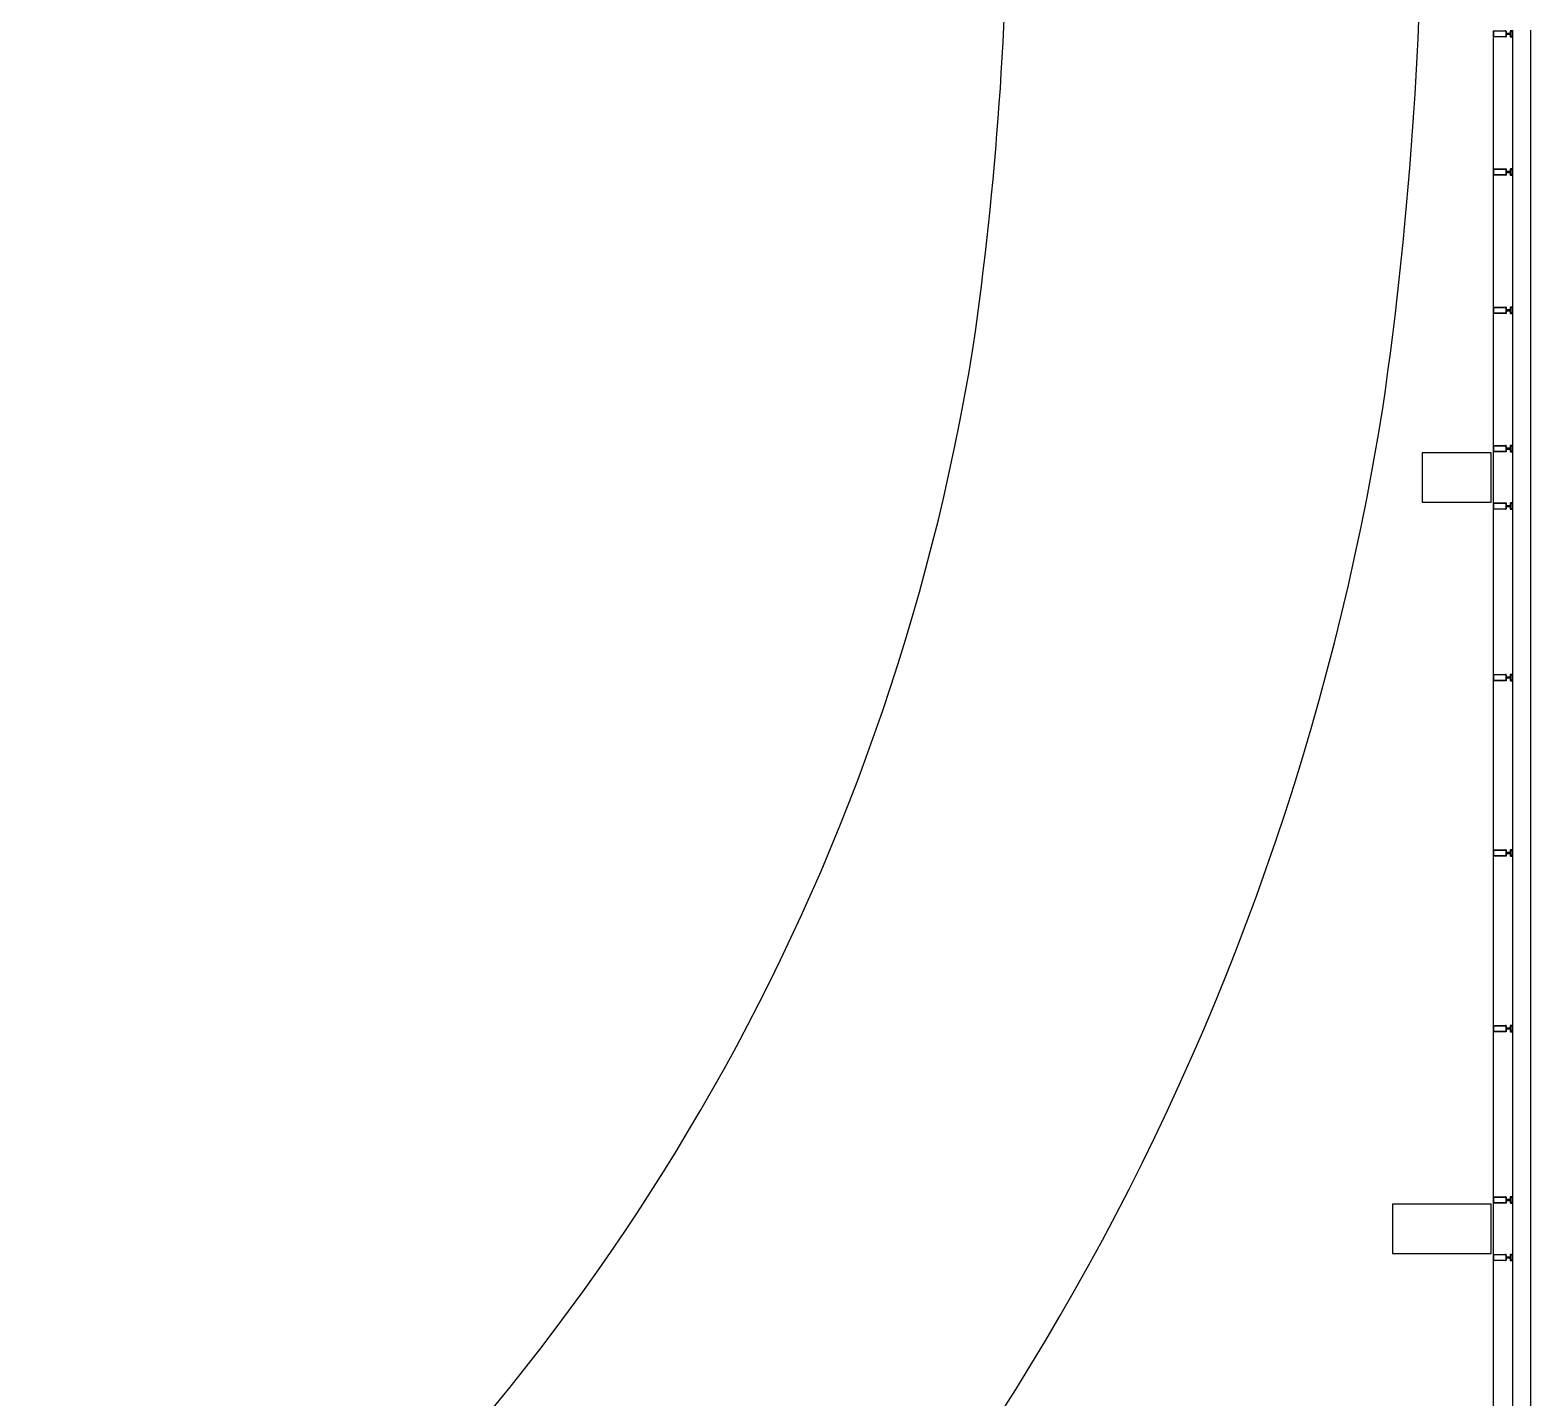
# Model space of a CAD drawing. Extents: x 11182 to 734459, y -1391328 to 152085.
# Drawn here: x 524027 to 539251, y -1353424 to -1339550 of the extents above; entities that cross this region are included whole.
import ezdxf

# ---------------------------------------------------------------- set-up
doc = ezdxf.new("R2010")
doc.units = 0
doc.header["$LTSCALE"] = 500
doc.header["$MEASUREMENT"] = 0
doc.layers.add('1_Wall_Exist', color=251, linetype='CONTINUOUS')

msp = doc.modelspace()

# ---------------------------------------------------------------- linework, layer by layer
at = {"layer": '1_Wall_Exist'}
for p, q in [((539036, -1339581), (539036, -1339597)), ((539251, -1367041), (539251, -1339553)), ((539036, -1340983), (539036, -1340999)), ((539036, -1342385), (539036, -1342401)), ((539036, -1343787), (539036, -1343803)), ((538848, -1343837), (538148, -1343837)), ((538148, -1343837), (538148, -1344337)), ((538848, -1344337), (538848, -1343837)), ((538148, -1344337), (538848, -1344337)), ((539036, -1344371), (539036, -1344387)), ((539036, -1346109), (539036, -1346125)), ((539036, -1347889), (539036, -1347905)), ((539036, -1349669), (539036, -1349685)), ((538848, -1351457), (537848, -1351457)), ((537848, -1351457), (537848, -1351957)), ((538848, -1351957), (538848, -1351457)), ((539036, -1351407), (539036, -1351423)), ((537848, -1351957), (538848, -1351957)), ((539036, -1351991), (539036, -1352007))]:
    msp.add_line(p, q, dxfattribs=at)
for points in [[(539042, -1339597), (539000, -1339597), (539000, -1339615, -0.414214), (538999, -1339616), (538998, -1339616), (538998, -1339615), (538995, -1339615, 0.414214), (538994, -1339617), (538994, -1339618, 0.414214), (538995, -1339619), (538998, -1339619), (538998, -1339619), (538999, -1339619, -0.414214), (539000, -1339619), (539000, -1339621), (538872, -1339621), (538872, -1339557), (539000, -1339557), (539000, -1339558), (538999, -1339559), (538998, -1339559), (538998, -1339558), (538995, -1339558, 0.414214), (538994, -1339560), (538994, -1339561, 0.414214), (538995, -1339562), (538998, -1339562), (538998, -1339562), (538999, -1339562, -0.414214), (539000, -1339563), (539000, -1339581), (539042, -1339581)], [(539042, -1366613), (539000, -1366613), (539000, -1366631, -0.414214), (538999, -1366632), (538998, -1366632), (538998, -1366631), (538995, -1366631, 0.414214), (538994, -1366633), (538994, -1366634, 0.414214), (538995, -1366635), (538998, -1366635), (538998, -1366634), (538999, -1366634, -0.414214), (539000, -1366635), (539000, -1366637), (538872, -1366637), (538872, -1339626)], [(539036, -1339585), (539035, -1339585), (539034, -1339586), (539034, -1339586), (539034, -1339585), (539033, -1339585), (539033, -1339586), (539033, -1339586), (539032, -1339585), (539032, -1339585), (539031, -1339586), (539031, -1339586), (539030, -1339585), (539030, -1339585), (539030, -1339586), (539029, -1339586), (539029, -1339585), (539029, -1339585), (539028, -1339586), (539028, -1339586), (539027, -1339585), (539027, -1339585), (539026, -1339586), (539026, -1339586), (539026, -1339585), (539025, -1339585), (539025, -1339586), (539025, -1339586), (539024, -1339585), (539024, -1339585), (539023, -1339586), (539023, -1339586), (539022, -1339585), (539022, -1339585), (539022, -1339586), (539021, -1339586), (539021, -1339585), (539021, -1339585), (539020, -1339586), (539020, -1339586), (539020, -1339586, 0.627131), (539020, -1339592), (539021, -1339592), (539021, -1339592), (539021, -1339593), (539022, -1339593), (539022, -1339592), (539022, -1339592), (539023, -1339593), (539023, -1339593), (539024, -1339592), (539024, -1339592), (539025, -1339593), (539025, -1339593), (539025, -1339592), (539026, -1339592), (539026, -1339593), (539026, -1339593), (539027, -1339592), (539027, -1339592), (539028, -1339593), (539028, -1339593), (539029, -1339592), (539029, -1339592), (539029, -1339593), (539030, -1339593), (539030, -1339592), (539030, -1339592), (539031, -1339593), (539031, -1339593), (539032, -1339592), (539032, -1339592), (539033, -1339593), (539033, -1339593), (539033, -1339592), (539034, -1339592), (539034, -1339593), (539034, -1339593), (539035, -1339592), (539035, -1339592), (539036, -1339593)], [(539042, -1339593), (539038, -1339593, -0.414214), (539037, -1339592), (539037, -1339586, -0.414214), (539038, -1339585), (539042, -1339585)], [(539066, -1366573), (539042, -1366573), (539042, -1366573, 0.36397), (539042, -1366574), (539045, -1366574), (539048, -1366575), (539064, -1366575), (539064, -1366635), (539048, -1366635, 1.25595), (539045, -1366635), (539042, -1366636, 0.36397), (539042, -1366636), (539042, -1366637), (539066, -1366637), (539066, -1339553)], [(539066, -1339557), (539042, -1339557), (539042, -1339557, 0.36397), (539042, -1339558), (539045, -1339558), (539048, -1339559), (539064, -1339559), (539064, -1339619), (539048, -1339619, 1.25595), (539045, -1339619), (539042, -1339620, 0.36397), (539042, -1339620), (539042, -1339621), (539066, -1339621)], [(538872, -1340959), (539000, -1340959), (539000, -1340960), (538999, -1340961), (538998, -1340961), (538998, -1340960), (538995, -1340960, 0.414214), (538994, -1340962), (538994, -1340963, 0.414214), (538995, -1340964), (538998, -1340964), (538998, -1340964), (538999, -1340964, -0.414214), (539000, -1340964), (539000, -1340983), (539042, -1340983)], [(539042, -1340999), (539000, -1340999), (539000, -1341017, -0.414214), (538999, -1341018), (538998, -1341018), (538998, -1341017), (538995, -1341017, 0.414214), (538994, -1341019), (538994, -1341020, 0.414214), (538995, -1341021), (538998, -1341021), (538998, -1341020), (538999, -1341020, -0.414214), (539000, -1341021), (539000, -1341023), (538872, -1341023)], [(539036, -1340987), (539035, -1340987), (539034, -1340988), (539034, -1340988), (539034, -1340987), (539033, -1340987), (539033, -1340988), (539033, -1340988), (539032, -1340987), (539032, -1340987), (539031, -1340988), (539031, -1340988), (539030, -1340987), (539030, -1340987), (539030, -1340988), (539029, -1340988), (539029, -1340987), (539029, -1340987), (539028, -1340988), (539028, -1340988), (539027, -1340987), (539027, -1340987), (539026, -1340988), (539026, -1340988), (539026, -1340987), (539025, -1340987), (539025, -1340988), (539025, -1340988), (539024, -1340987), (539024, -1340987), (539023, -1340988), (539023, -1340988), (539022, -1340987), (539022, -1340987), (539022, -1340988), (539021, -1340988), (539021, -1340987), (539021, -1340987), (539020, -1340988), (539020, -1340988), (539020, -1340988, 0.627131), (539020, -1340994), (539021, -1340994), (539021, -1340994), (539021, -1340995), (539022, -1340995), (539022, -1340994), (539022, -1340994), (539023, -1340995), (539023, -1340995), (539024, -1340994), (539024, -1340994), (539025, -1340995), (539025, -1340995), (539025, -1340994), (539026, -1340994), (539026, -1340995), (539026, -1340995), (539027, -1340994), (539027, -1340994), (539028, -1340995), (539028, -1340995), (539029, -1340994), (539029, -1340994), (539029, -1340995), (539030, -1340995), (539030, -1340994), (539030, -1340994), (539031, -1340995), (539031, -1340995), (539032, -1340994), (539032, -1340994), (539033, -1340995), (539033, -1340995), (539033, -1340994), (539034, -1340994), (539034, -1340995), (539034, -1340995), (539035, -1340994), (539035, -1340994), (539036, -1340995)], [(539042, -1340995), (539038, -1340995, -0.414214), (539037, -1340994), (539037, -1340988, -0.414214), (539038, -1340987), (539042, -1340987)], [(539045, -1341021), (539042, -1341022), (539040, -1341021), (539040, -1341020), (539042, -1341020), (539042, -1340961), (539040, -1340961), (539040, -1340961), (539042, -1340960), (539045, -1340960, 1), (539048, -1340961), (539055, -1340964, -0.297334), (539056, -1340965), (539056, -1340966, -0.541623), (539054, -1340967), (539050, -1340966, 0.104064), (539050, -1340965), (539046, -1340965, 0.414214), (539045, -1340966), (539045, -1340990), (539045, -1340991), (539045, -1340991), (539045, -1341015, 0.414214), (539046, -1341016), (539050, -1341016), (539050, -1341016), (539054, -1341014, -0.541623), (539056, -1341015), (539056, -1341016, -0.297334), (539055, -1341017), (539048, -1341021, 1), (539045, -1341021)], [(539066, -1340959), (539042, -1340959), (539042, -1340959, 0.36397), (539042, -1340960), (539045, -1340960), (539048, -1340961), (539064, -1340961), (539064, -1341021), (539048, -1341021, 1.25595), (539045, -1341021)], [(539042, -1341022, 0.36397), (539042, -1341022), (539042, -1341023), (539066, -1341023)], [(538872, -1342361), (539000, -1342361), (539000, -1342362), (538999, -1342363), (538998, -1342363), (538998, -1342362), (538995, -1342362, 0.414214), (538994, -1342364), (538994, -1342365, 0.414214), (538995, -1342366), (538998, -1342366), (538998, -1342366), (538999, -1342366, -0.414214), (539000, -1342366), (539000, -1342385), (539042, -1342385)], [(539042, -1342401), (539000, -1342401), (539000, -1342419, -0.414214), (538999, -1342420), (538998, -1342420), (538998, -1342419), (538995, -1342419, 0.414214), (538994, -1342421), (538994, -1342422, 0.414214), (538995, -1342423), (538998, -1342423), (538998, -1342422), (538999, -1342422, -0.414214), (539000, -1342423), (539000, -1342425), (538872, -1342425)], [(539036, -1342389), (539035, -1342389), (539034, -1342390), (539034, -1342390), (539034, -1342389), (539033, -1342389), (539033, -1342390), (539033, -1342390), (539032, -1342389), (539032, -1342389), (539031, -1342390), (539031, -1342390), (539030, -1342389), (539030, -1342389), (539030, -1342390), (539029, -1342390), (539029, -1342389), (539029, -1342389), (539028, -1342390), (539028, -1342390), (539027, -1342389), (539027, -1342389), (539026, -1342390), (539026, -1342390), (539026, -1342389), (539025, -1342389), (539025, -1342390), (539025, -1342390), (539024, -1342389), (539024, -1342389), (539023, -1342390), (539023, -1342390), (539022, -1342389), (539022, -1342389), (539022, -1342390), (539021, -1342390), (539021, -1342389), (539021, -1342389), (539020, -1342390), (539020, -1342390), (539020, -1342390, 0.627131), (539020, -1342396), (539021, -1342396), (539021, -1342396), (539021, -1342397), (539022, -1342397), (539022, -1342396), (539022, -1342396), (539023, -1342397), (539023, -1342397), (539024, -1342396), (539024, -1342396), (539025, -1342397), (539025, -1342397), (539025, -1342396), (539026, -1342396), (539026, -1342397), (539026, -1342397), (539027, -1342396), (539027, -1342396), (539028, -1342397), (539028, -1342397), (539029, -1342396), (539029, -1342396), (539029, -1342397), (539030, -1342397), (539030, -1342396), (539030, -1342396), (539031, -1342397), (539031, -1342397), (539032, -1342396), (539032, -1342396), (539033, -1342397), (539033, -1342397), (539033, -1342396), (539034, -1342396), (539034, -1342397), (539034, -1342397), (539035, -1342396), (539035, -1342396), (539036, -1342397)], [(539042, -1342397), (539038, -1342397, -0.414214), (539037, -1342396), (539037, -1342390, -0.414214), (539038, -1342389), (539042, -1342389)], [(539045, -1342423), (539042, -1342424), (539040, -1342423), (539040, -1342422), (539042, -1342422), (539042, -1342363), (539040, -1342363), (539040, -1342363), (539042, -1342362), (539045, -1342362, 1), (539048, -1342363), (539055, -1342366, -0.297334), (539056, -1342367), (539056, -1342368, -0.541623), (539054, -1342369), (539050, -1342368, 0.104064), (539050, -1342367), (539046, -1342367, 0.414214), (539045, -1342368), (539045, -1342392), (539045, -1342393), (539045, -1342393), (539045, -1342417, 0.414214), (539046, -1342418), (539050, -1342418), (539050, -1342418), (539054, -1342416, -0.541623), (539056, -1342417), (539056, -1342418, -0.297334), (539055, -1342419), (539048, -1342423, 1), (539045, -1342423)], [(539066, -1342361), (539042, -1342361), (539042, -1342361, 0.36397), (539042, -1342362), (539045, -1342362), (539048, -1342363), (539064, -1342363), (539064, -1342423), (539048, -1342423, 1.25595), (539045, -1342423)], [(539042, -1342424, 0.36397), (539042, -1342424), (539042, -1342425), (539066, -1342425)], [(538872, -1343763), (539000, -1343763), (539000, -1343764), (538999, -1343765), (538998, -1343765), (538998, -1343764), (538995, -1343764, 0.414214), (538994, -1343766), (538994, -1343767, 0.414214), (538995, -1343768), (538998, -1343768), (538998, -1343768), (538999, -1343768, -0.414214), (539000, -1343768), (539000, -1343787), (539042, -1343787)], [(539036, -1343791), (539035, -1343791), (539034, -1343792), (539034, -1343792), (539034, -1343791), (539033, -1343791), (539033, -1343792), (539033, -1343792), (539032, -1343791), (539032, -1343791), (539031, -1343792), (539031, -1343792), (539030, -1343791), (539030, -1343791), (539030, -1343792), (539029, -1343792), (539029, -1343791), (539029, -1343791), (539028, -1343792), (539028, -1343792), (539027, -1343791), (539027, -1343791), (539026, -1343792), (539026, -1343792), (539026, -1343791), (539025, -1343791), (539025, -1343792), (539025, -1343792), (539024, -1343791), (539024, -1343791), (539023, -1343792), (539023, -1343792), (539022, -1343791), (539022, -1343791), (539022, -1343792), (539021, -1343792), (539021, -1343791), (539021, -1343791), (539020, -1343792), (539020, -1343792), (539020, -1343792, 0.627131), (539020, -1343798), (539021, -1343798), (539021, -1343798), (539021, -1343799), (539022, -1343799), (539022, -1343798), (539022, -1343798), (539023, -1343799), (539023, -1343799), (539024, -1343798), (539024, -1343798), (539025, -1343799), (539025, -1343799), (539025, -1343798), (539026, -1343798), (539026, -1343799), (539026, -1343799), (539027, -1343798), (539027, -1343798), (539028, -1343799), (539028, -1343799), (539029, -1343798), (539029, -1343798), (539029, -1343799), (539030, -1343799), (539030, -1343798), (539030, -1343798), (539031, -1343799), (539031, -1343799), (539032, -1343798), (539032, -1343798), (539033, -1343799), (539033, -1343799), (539033, -1343798), (539034, -1343798), (539034, -1343799), (539034, -1343799), (539035, -1343798), (539035, -1343798), (539036, -1343799)], [(539042, -1343799), (539038, -1343799, -0.414214), (539037, -1343798), (539037, -1343792, -0.414214), (539038, -1343791), (539042, -1343791)], [(539045, -1343825), (539042, -1343826), (539040, -1343825), (539040, -1343824), (539042, -1343824), (539042, -1343765), (539040, -1343765), (539040, -1343765), (539042, -1343764), (539045, -1343764, 1), (539048, -1343765), (539055, -1343768, -0.297334), (539056, -1343769), (539056, -1343770, -0.541623), (539054, -1343771), (539050, -1343770, 0.104064), (539050, -1343769), (539046, -1343769, 0.414214), (539045, -1343770), (539045, -1343794), (539045, -1343795), (539045, -1343795), (539045, -1343819, 0.414214), (539046, -1343820), (539050, -1343820), (539050, -1343820), (539054, -1343818, -0.541623), (539056, -1343819), (539056, -1343820, -0.297334), (539055, -1343821), (539048, -1343825, 1), (539045, -1343825)], [(539066, -1343763), (539042, -1343763), (539042, -1343763, 0.36397), (539042, -1343764), (539045, -1343764), (539048, -1343765), (539064, -1343765), (539064, -1343825), (539048, -1343825, 1.25595), (539045, -1343825)], [(539042, -1343803), (539000, -1343803), (539000, -1343821, -0.414214), (538999, -1343822), (538998, -1343822), (538998, -1343821), (538995, -1343821, 0.414214), (538994, -1343823), (538994, -1343824, 0.414214), (538995, -1343825), (538998, -1343825), (538998, -1343824), (538999, -1343824, -0.414214), (539000, -1343825), (539000, -1343827), (538872, -1343827)], [(539042, -1343826, 0.36397), (539042, -1343826), (539042, -1343827), (539066, -1343827)], [(538872, -1344347), (539000, -1344347), (539000, -1344348), (538999, -1344349), (538998, -1344349), (538998, -1344348), (538995, -1344348, 0.414214), (538994, -1344350), (538994, -1344351, 0.414214), (538995, -1344352), (538998, -1344352), (538998, -1344352), (538999, -1344352, -0.414214), (539000, -1344352), (539000, -1344371), (539042, -1344371)], [(539042, -1344387), (539000, -1344387), (539000, -1344405, -0.414214), (538999, -1344406), (538998, -1344406), (538998, -1344405), (538995, -1344405, 0.414214), (538994, -1344407), (538994, -1344408, 0.414214), (538995, -1344409), (538998, -1344409), (538998, -1344408), (538999, -1344408, -0.414214), (539000, -1344409), (539000, -1344411), (538872, -1344411)], [(539036, -1344375), (539035, -1344375), (539034, -1344376), (539034, -1344376), (539034, -1344375), (539033, -1344375), (539033, -1344376), (539033, -1344376), (539032, -1344375), (539032, -1344375), (539031, -1344376), (539031, -1344376), (539030, -1344375), (539030, -1344375), (539030, -1344376), (539029, -1344376), (539029, -1344375), (539029, -1344375), (539028, -1344376), (539028, -1344376), (539027, -1344375), (539027, -1344375), (539026, -1344376), (539026, -1344376), (539026, -1344375), (539025, -1344375), (539025, -1344376), (539025, -1344376), (539024, -1344375), (539024, -1344375), (539023, -1344376), (539023, -1344376), (539022, -1344375), (539022, -1344375), (539022, -1344376), (539021, -1344376), (539021, -1344375), (539021, -1344375), (539020, -1344376), (539020, -1344376), (539020, -1344376, 0.627131), (539020, -1344382), (539021, -1344382), (539021, -1344382), (539021, -1344383), (539022, -1344383), (539022, -1344382), (539022, -1344382), (539023, -1344383), (539023, -1344383), (539024, -1344382), (539024, -1344382), (539025, -1344383), (539025, -1344383), (539025, -1344382), (539026, -1344382), (539026, -1344383), (539026, -1344383), (539027, -1344382), (539027, -1344382), (539028, -1344383), (539028, -1344383), (539029, -1344382), (539029, -1344382), (539029, -1344383), (539030, -1344383), (539030, -1344382), (539030, -1344382), (539031, -1344383), (539031, -1344383), (539032, -1344382), (539032, -1344382), (539033, -1344383), (539033, -1344383), (539033, -1344382), (539034, -1344382), (539034, -1344383), (539034, -1344383), (539035, -1344382), (539035, -1344382), (539036, -1344383)], [(539042, -1344383), (539038, -1344383, -0.414214), (539037, -1344382), (539037, -1344376, -0.414214), (539038, -1344375), (539042, -1344375)], [(539045, -1344409), (539042, -1344410), (539040, -1344409), (539040, -1344408), (539042, -1344408), (539042, -1344349), (539040, -1344349), (539040, -1344349), (539042, -1344348), (539045, -1344348, 1), (539048, -1344349), (539055, -1344352, -0.297334), (539056, -1344353), (539056, -1344354, -0.541623), (539054, -1344355), (539050, -1344354, 0.104064), (539050, -1344353), (539046, -1344353, 0.414214), (539045, -1344354), (539045, -1344378), (539045, -1344379), (539045, -1344379), (539045, -1344403, 0.414214), (539046, -1344404), (539050, -1344404), (539050, -1344404), (539054, -1344402, -0.541623), (539056, -1344403), (539056, -1344404, -0.297334), (539055, -1344405), (539048, -1344409, 1), (539045, -1344409)], [(539066, -1344347), (539042, -1344347), (539042, -1344347, 0.36397), (539042, -1344348), (539045, -1344348), (539048, -1344349), (539064, -1344349), (539064, -1344409), (539048, -1344409, 1.25595), (539045, -1344409)], [(539042, -1344410, 0.36397), (539042, -1344410), (539042, -1344411), (539066, -1344411)], [(538872, -1346085), (539000, -1346085), (539000, -1346086), (538999, -1346087), (538998, -1346087), (538998, -1346086), (538995, -1346086, 0.414214), (538994, -1346088), (538994, -1346089, 0.414214), (538995, -1346090), (538998, -1346090), (538998, -1346090), (538999, -1346090, -0.414214), (539000, -1346090), (539000, -1346109), (539042, -1346109)], [(539042, -1346125), (539000, -1346125), (539000, -1346143, -0.414214), (538999, -1346144), (538998, -1346144), (538998, -1346143), (538995, -1346143, 0.414214), (538994, -1346145), (538994, -1346146, 0.414214), (538995, -1346147), (538998, -1346147), (538998, -1346146), (538999, -1346146, -0.414214), (539000, -1346147), (539000, -1346149), (538872, -1346149)], [(539036, -1346113), (539035, -1346113), (539034, -1346114), (539034, -1346114), (539034, -1346113), (539033, -1346113), (539033, -1346114), (539033, -1346114), (539032, -1346113), (539032, -1346113), (539031, -1346114), (539031, -1346114), (539030, -1346113), (539030, -1346113), (539030, -1346114), (539029, -1346114), (539029, -1346113), (539029, -1346113), (539028, -1346114), (539028, -1346114), (539027, -1346113), (539027, -1346113), (539026, -1346114), (539026, -1346114), (539026, -1346113), (539025, -1346113), (539025, -1346114), (539025, -1346114), (539024, -1346113), (539024, -1346113), (539023, -1346114), (539023, -1346114), (539022, -1346113), (539022, -1346113), (539022, -1346114), (539021, -1346114), (539021, -1346113), (539021, -1346113), (539020, -1346114), (539020, -1346114), (539020, -1346114, 0.627131), (539020, -1346120), (539021, -1346120), (539021, -1346120), (539021, -1346121), (539022, -1346121), (539022, -1346120), (539022, -1346120), (539023, -1346121), (539023, -1346121), (539024, -1346120), (539024, -1346120), (539025, -1346121), (539025, -1346121), (539025, -1346120), (539026, -1346120), (539026, -1346121), (539026, -1346121), (539027, -1346120), (539027, -1346120), (539028, -1346121), (539028, -1346121), (539029, -1346120), (539029, -1346120), (539029, -1346121), (539030, -1346121), (539030, -1346120), (539030, -1346120), (539031, -1346121), (539031, -1346121), (539032, -1346120), (539032, -1346120), (539033, -1346121), (539033, -1346121), (539033, -1346120), (539034, -1346120), (539034, -1346121), (539034, -1346121), (539035, -1346120), (539035, -1346120), (539036, -1346121)], [(539042, -1346121), (539038, -1346121, -0.414214), (539037, -1346120), (539037, -1346114, -0.414214), (539038, -1346113), (539042, -1346113)], [(539045, -1346147), (539042, -1346148), (539040, -1346147), (539040, -1346146), (539042, -1346146), (539042, -1346087), (539040, -1346087), (539040, -1346087), (539042, -1346086), (539045, -1346086, 1), (539048, -1346087), (539055, -1346090, -0.297334), (539056, -1346091), (539056, -1346092, -0.541623), (539054, -1346093), (539050, -1346092, 0.104064), (539050, -1346091), (539046, -1346091, 0.414214), (539045, -1346092), (539045, -1346116), (539045, -1346117), (539045, -1346117), (539045, -1346141, 0.414214), (539046, -1346142), (539050, -1346142), (539050, -1346142), (539054, -1346140, -0.541623), (539056, -1346141), (539056, -1346142, -0.297334), (539055, -1346143), (539048, -1346147, 1), (539045, -1346147)], [(539066, -1346085), (539042, -1346085), (539042, -1346085, 0.36397), (539042, -1346086), (539045, -1346086), (539048, -1346087), (539064, -1346087), (539064, -1346147), (539048, -1346147, 1.25595), (539045, -1346147)], [(539042, -1346148, 0.36397), (539042, -1346148), (539042, -1346149), (539066, -1346149)], [(538872, -1347865), (539000, -1347865), (539000, -1347866), (538999, -1347867), (538998, -1347867), (538998, -1347866), (538995, -1347866, 0.414214), (538994, -1347868), (538994, -1347869, 0.414214), (538995, -1347870), (538998, -1347870), (538998, -1347870), (538999, -1347870, -0.414214), (539000, -1347870), (539000, -1347889), (539042, -1347889)], [(539036, -1347893), (539035, -1347893), (539034, -1347894), (539034, -1347894), (539034, -1347893), (539033, -1347893), (539033, -1347894), (539033, -1347894), (539032, -1347893), (539032, -1347893), (539031, -1347894), (539031, -1347894), (539030, -1347893), (539030, -1347893), (539030, -1347894), (539029, -1347894), (539029, -1347893), (539029, -1347893), (539028, -1347894), (539028, -1347894), (539027, -1347893), (539027, -1347893), (539026, -1347894), (539026, -1347894), (539026, -1347893), (539025, -1347893), (539025, -1347894), (539025, -1347894), (539024, -1347893), (539024, -1347893), (539023, -1347894), (539023, -1347894), (539022, -1347893), (539022, -1347893), (539022, -1347894), (539021, -1347894), (539021, -1347893), (539021, -1347893), (539020, -1347894), (539020, -1347894), (539020, -1347894, 0.627131), (539020, -1347900), (539021, -1347900), (539021, -1347900), (539021, -1347901), (539022, -1347901), (539022, -1347900), (539022, -1347900), (539023, -1347901), (539023, -1347901), (539024, -1347900), (539024, -1347900), (539025, -1347901), (539025, -1347901), (539025, -1347900), (539026, -1347900), (539026, -1347901), (539026, -1347901), (539027, -1347900), (539027, -1347900), (539028, -1347901), (539028, -1347901), (539029, -1347900), (539029, -1347900), (539029, -1347901), (539030, -1347901), (539030, -1347900), (539030, -1347900), (539031, -1347901), (539031, -1347901), (539032, -1347900), (539032, -1347900), (539033, -1347901), (539033, -1347901), (539033, -1347900), (539034, -1347900), (539034, -1347901), (539034, -1347901), (539035, -1347900), (539035, -1347900), (539036, -1347901)], [(539042, -1347901), (539038, -1347901, -0.414214), (539037, -1347900), (539037, -1347894, -0.414214), (539038, -1347893), (539042, -1347893)], [(539045, -1347927), (539042, -1347928), (539040, -1347927), (539040, -1347926), (539042, -1347926), (539042, -1347867), (539040, -1347867), (539040, -1347867), (539042, -1347866), (539045, -1347866, 1), (539048, -1347867), (539055, -1347870, -0.297334), (539056, -1347871), (539056, -1347872, -0.541623), (539054, -1347873), (539050, -1347872, 0.104064), (539050, -1347871), (539046, -1347871, 0.414214), (539045, -1347872), (539045, -1347896), (539045, -1347897), (539045, -1347897), (539045, -1347921, 0.414214), (539046, -1347922), (539050, -1347922), (539050, -1347922), (539054, -1347920, -0.541623), (539056, -1347921), (539056, -1347922, -0.297334), (539055, -1347923), (539048, -1347927, 1), (539045, -1347927)], [(539066, -1347865), (539042, -1347865), (539042, -1347865, 0.36397), (539042, -1347866), (539045, -1347866), (539048, -1347867), (539064, -1347867), (539064, -1347927), (539048, -1347927, 1.25595), (539045, -1347927)], [(539042, -1347905), (539000, -1347905), (539000, -1347923, -0.414214), (538999, -1347924), (538998, -1347924), (538998, -1347923), (538995, -1347923, 0.414214), (538994, -1347925), (538994, -1347926, 0.414214), (538995, -1347927), (538998, -1347927), (538998, -1347926), (538999, -1347926, -0.414214), (539000, -1347927), (539000, -1347929), (538872, -1347929)], [(539042, -1347928, 0.36397), (539042, -1347928), (539042, -1347929), (539066, -1347929)], [(538872, -1349645), (539000, -1349645), (539000, -1349646), (538999, -1349647), (538998, -1349647), (538998, -1349646), (538995, -1349646, 0.414214), (538994, -1349648), (538994, -1349649, 0.414214), (538995, -1349650), (538998, -1349650), (538998, -1349650), (538999, -1349650, -0.414214), (539000, -1349650), (539000, -1349669), (539042, -1349669)], [(539042, -1349685), (539000, -1349685), (539000, -1349703, -0.414214), (538999, -1349704), (538998, -1349704), (538998, -1349703), (538995, -1349703, 0.414214), (538994, -1349705), (538994, -1349706, 0.414214), (538995, -1349707), (538998, -1349707), (538998, -1349706), (538999, -1349706, -0.414214), (539000, -1349707), (539000, -1349709), (538872, -1349709)], [(539036, -1349673), (539035, -1349673), (539034, -1349674), (539034, -1349674), (539034, -1349673), (539033, -1349673), (539033, -1349674), (539033, -1349674), (539032, -1349673), (539032, -1349673), (539031, -1349674), (539031, -1349674), (539030, -1349673), (539030, -1349673), (539030, -1349674), (539029, -1349674), (539029, -1349673), (539029, -1349673), (539028, -1349674), (539028, -1349674), (539027, -1349673), (539027, -1349673), (539026, -1349674), (539026, -1349674), (539026, -1349673), (539025, -1349673), (539025, -1349674), (539025, -1349674), (539024, -1349673), (539024, -1349673), (539023, -1349674), (539023, -1349674), (539022, -1349673), (539022, -1349673), (539022, -1349674), (539021, -1349674), (539021, -1349673), (539021, -1349673), (539020, -1349674), (539020, -1349674), (539020, -1349674, 0.627131), (539020, -1349680), (539021, -1349680), (539021, -1349680), (539021, -1349681), (539022, -1349681), (539022, -1349680), (539022, -1349680), (539023, -1349681), (539023, -1349681), (539024, -1349680), (539024, -1349680), (539025, -1349681), (539025, -1349681), (539025, -1349680), (539026, -1349680), (539026, -1349681), (539026, -1349681), (539027, -1349680), (539027, -1349680), (539028, -1349681), (539028, -1349681), (539029, -1349680), (539029, -1349680), (539029, -1349681), (539030, -1349681), (539030, -1349680), (539030, -1349680), (539031, -1349681), (539031, -1349681), (539032, -1349680), (539032, -1349680), (539033, -1349681), (539033, -1349681), (539033, -1349680), (539034, -1349680), (539034, -1349681), (539034, -1349681), (539035, -1349680), (539035, -1349680), (539036, -1349681)], [(539042, -1349681), (539038, -1349681, -0.414214), (539037, -1349680), (539037, -1349674, -0.414214), (539038, -1349673), (539042, -1349673)], [(539045, -1349707), (539042, -1349708), (539040, -1349707), (539040, -1349706), (539042, -1349706), (539042, -1349647), (539040, -1349647), (539040, -1349647), (539042, -1349646), (539045, -1349646, 1), (539048, -1349647), (539055, -1349650, -0.297334), (539056, -1349651), (539056, -1349652, -0.541623), (539054, -1349653), (539050, -1349652, 0.104064), (539050, -1349651), (539046, -1349651, 0.414214), (539045, -1349652), (539045, -1349676), (539045, -1349677), (539045, -1349677), (539045, -1349701, 0.414214), (539046, -1349702), (539050, -1349702), (539050, -1349702), (539054, -1349700, -0.541623), (539056, -1349701), (539056, -1349702, -0.297334), (539055, -1349703), (539048, -1349707, 1), (539045, -1349707)], [(539066, -1349645), (539042, -1349645), (539042, -1349645, 0.36397), (539042, -1349646), (539045, -1349646), (539048, -1349647), (539064, -1349647), (539064, -1349707), (539048, -1349707, 1.25595), (539045, -1349707)], [(539042, -1349708, 0.36397), (539042, -1349708), (539042, -1349709), (539066, -1349709)], [(538872, -1351383), (539000, -1351383), (539000, -1351384), (538999, -1351385), (538998, -1351385), (538998, -1351384), (538995, -1351384, 0.414214), (538994, -1351386), (538994, -1351387, 0.414214), (538995, -1351388), (538998, -1351388), (538998, -1351388), (538999, -1351388, -0.414214), (539000, -1351388), (539000, -1351407), (539042, -1351407)], [(539045, -1351445), (539042, -1351446), (539040, -1351445), (539040, -1351444), (539042, -1351444), (539042, -1351385), (539040, -1351385), (539040, -1351385), (539042, -1351384), (539045, -1351384, 1), (539048, -1351385), (539055, -1351388, -0.297334), (539056, -1351389), (539056, -1351390, -0.541623), (539054, -1351391), (539050, -1351390, 0.104064), (539050, -1351389), (539046, -1351389, 0.414214), (539045, -1351390), (539045, -1351414), (539045, -1351415), (539045, -1351415), (539045, -1351439, 0.414214), (539046, -1351440), (539050, -1351440), (539050, -1351440), (539054, -1351438, -0.541623), (539056, -1351439), (539056, -1351440, -0.297334), (539055, -1351441), (539048, -1351445, 1), (539045, -1351445)], [(539066, -1351383), (539042, -1351383), (539042, -1351383, 0.36397), (539042, -1351384), (539045, -1351384), (539048, -1351385), (539064, -1351385), (539064, -1351445), (539048, -1351445, 1.25595), (539045, -1351445)], [(539042, -1351423), (539000, -1351423), (539000, -1351441, -0.414214), (538999, -1351442), (538998, -1351442), (538998, -1351441), (538995, -1351441, 0.414214), (538994, -1351443), (538994, -1351444, 0.414214), (538995, -1351445), (538998, -1351445), (538998, -1351444), (538999, -1351444, -0.414214), (539000, -1351445), (539000, -1351447), (538872, -1351447)], [(539036, -1351411), (539035, -1351411), (539034, -1351412), (539034, -1351412), (539034, -1351411), (539033, -1351411), (539033, -1351412), (539033, -1351412), (539032, -1351411), (539032, -1351411), (539031, -1351412), (539031, -1351412), (539030, -1351411), (539030, -1351411), (539030, -1351412), (539029, -1351412), (539029, -1351411), (539029, -1351411), (539028, -1351412), (539028, -1351412), (539027, -1351411), (539027, -1351411), (539026, -1351412), (539026, -1351412), (539026, -1351411), (539025, -1351411), (539025, -1351412), (539025, -1351412), (539024, -1351411), (539024, -1351411), (539023, -1351412), (539023, -1351412), (539022, -1351411), (539022, -1351411), (539022, -1351412), (539021, -1351412), (539021, -1351411), (539021, -1351411), (539020, -1351412), (539020, -1351412), (539020, -1351412, 0.627131), (539020, -1351418), (539021, -1351418), (539021, -1351418), (539021, -1351419), (539022, -1351419), (539022, -1351418), (539022, -1351418), (539023, -1351419), (539023, -1351419), (539024, -1351418), (539024, -1351418), (539025, -1351419), (539025, -1351419), (539025, -1351418), (539026, -1351418), (539026, -1351419), (539026, -1351419), (539027, -1351418), (539027, -1351418), (539028, -1351419), (539028, -1351419), (539029, -1351418), (539029, -1351418), (539029, -1351419), (539030, -1351419), (539030, -1351418), (539030, -1351418), (539031, -1351419), (539031, -1351419), (539032, -1351418), (539032, -1351418), (539033, -1351419), (539033, -1351419), (539033, -1351418), (539034, -1351418), (539034, -1351419), (539034, -1351419), (539035, -1351418), (539035, -1351418), (539036, -1351419)], [(539042, -1351419), (539038, -1351419, -0.414214), (539037, -1351418), (539037, -1351412, -0.414214), (539038, -1351411), (539042, -1351411)], [(539042, -1351446, 0.36397), (539042, -1351446), (539042, -1351447), (539066, -1351447)], [(538872, -1351967), (539000, -1351967), (539000, -1351968), (538999, -1351969), (538998, -1351969), (538998, -1351968), (538995, -1351968, 0.414214), (538994, -1351970), (538994, -1351971, 0.414214), (538995, -1351972), (538998, -1351972), (538998, -1351972), (538999, -1351972, -0.414214), (539000, -1351972), (539000, -1351991), (539042, -1351991)], [(539042, -1352007), (539000, -1352007), (539000, -1352025, -0.414214), (538999, -1352026), (538998, -1352026), (538998, -1352025), (538995, -1352025, 0.414214), (538994, -1352027), (538994, -1352028, 0.414214), (538995, -1352029), (538998, -1352029), (538998, -1352028), (538999, -1352028, -0.414214), (539000, -1352029), (539000, -1352031), (538872, -1352031)], [(539036, -1351995), (539035, -1351995), (539034, -1351996), (539034, -1351996), (539034, -1351995), (539033, -1351995), (539033, -1351996), (539033, -1351996), (539032, -1351995), (539032, -1351995), (539031, -1351996), (539031, -1351996), (539030, -1351995), (539030, -1351995), (539030, -1351996), (539029, -1351996), (539029, -1351995), (539029, -1351995), (539028, -1351996), (539028, -1351996), (539027, -1351995), (539027, -1351995), (539026, -1351996), (539026, -1351996), (539026, -1351995), (539025, -1351995), (539025, -1351996), (539025, -1351996), (539024, -1351995), (539024, -1351995), (539023, -1351996), (539023, -1351996), (539022, -1351995), (539022, -1351995), (539022, -1351996), (539021, -1351996), (539021, -1351995), (539021, -1351995), (539020, -1351996), (539020, -1351996), (539020, -1351996, 0.627131), (539020, -1352002), (539021, -1352002), (539021, -1352002), (539021, -1352003), (539022, -1352003), (539022, -1352002), (539022, -1352002), (539023, -1352003), (539023, -1352003), (539024, -1352002), (539024, -1352002), (539025, -1352003), (539025, -1352003), (539025, -1352002), (539026, -1352002), (539026, -1352003), (539026, -1352003), (539027, -1352002), (539027, -1352002), (539028, -1352003), (539028, -1352003), (539029, -1352002), (539029, -1352002), (539029, -1352003), (539030, -1352003), (539030, -1352002), (539030, -1352002), (539031, -1352003), (539031, -1352003), (539032, -1352002), (539032, -1352002), (539033, -1352003), (539033, -1352003), (539033, -1352002), (539034, -1352002), (539034, -1352003), (539034, -1352003), (539035, -1352002), (539035, -1352002), (539036, -1352003)], [(539042, -1352003), (539038, -1352003, -0.414214), (539037, -1352002), (539037, -1351996, -0.414214), (539038, -1351995), (539042, -1351995)], [(539045, -1352029), (539042, -1352030), (539040, -1352029), (539040, -1352028), (539042, -1352028), (539042, -1351969), (539040, -1351969), (539040, -1351969), (539042, -1351968), (539045, -1351968, 1), (539048, -1351969), (539055, -1351972, -0.297334), (539056, -1351973), (539056, -1351974, -0.541623), (539054, -1351975), (539050, -1351974, 0.104064), (539050, -1351973), (539046, -1351973, 0.414214), (539045, -1351974), (539045, -1351998), (539045, -1351999), (539045, -1351999), (539045, -1352023, 0.414214), (539046, -1352024), (539050, -1352024), (539050, -1352024), (539054, -1352022, -0.541623), (539056, -1352023), (539056, -1352024, -0.297334), (539055, -1352025), (539048, -1352029, 1), (539045, -1352029)], [(539066, -1351967), (539042, -1351967), (539042, -1351967, 0.36397), (539042, -1351968), (539045, -1351968), (539048, -1351969), (539064, -1351969), (539064, -1352029), (539048, -1352029, 1.25595), (539045, -1352029)], [(539042, -1352030, 0.36397), (539042, -1352030), (539042, -1352031), (539066, -1352031)]]:
    msp.add_lwpolyline(points, format="xyb", dxfattribs=at)
for points in [[(538991, -1339615), (538991, -1339618), (538875, -1339618), (538875, -1339560), (538991, -1339560), (538991, -1339563, 0.414214), (538993, -1339566), (538997, -1339566), (538997, -1339612), (538993, -1339612, 0.414214)], [(539014, -1339593, -0.414214), (539013, -1339594), (539001, -1339594, -0.414214), (539000, -1339593), (539000, -1339585, -0.414214), (539001, -1339584), (539013, -1339584, -0.414214), (539014, -1339585)], [(539050, -1339614, 0.104064), (539050, -1339614), (539054, -1339612, -0.541623), (539056, -1339613), (539056, -1339614, -0.297334), (539055, -1339615), (539048, -1339619, 1), (539045, -1339619), (539042, -1339620), (539040, -1339619), (539040, -1339618), (539042, -1339618), (539042, -1339560), (539040, -1339560), (539040, -1339559), (539042, -1339558), (539045, -1339558, 1), (539048, -1339559), (539055, -1339562, -0.297334), (539056, -1339563), (539056, -1339565, -0.541623), (539054, -1339565), (539050, -1339564, 0.104064), (539050, -1339563), (539046, -1339563, 0.414214), (539045, -1339564), (539045, -1339588), (539045, -1339589), (539045, -1339589), (539045, -1339613, 0.414214), (539046, -1339614)], [(538991, -1341017), (538991, -1341020), (538875, -1341020), (538875, -1340962), (538991, -1340962), (538991, -1340965, 0.414214), (538993, -1340968), (538997, -1340968), (538997, -1341014), (538993, -1341014, 0.414214)], [(539014, -1340995, -0.414214), (539013, -1340996), (539001, -1340996, -0.414214), (539000, -1340995), (539000, -1340987, -0.414214), (539001, -1340986), (539013, -1340986, -0.414214), (539014, -1340987)], [(538991, -1342419), (538991, -1342422), (538875, -1342422), (538875, -1342364), (538991, -1342364), (538991, -1342367, 0.414214), (538993, -1342370), (538997, -1342370), (538997, -1342416), (538993, -1342416, 0.414214)], [(539014, -1342397, -0.414214), (539013, -1342398), (539001, -1342398, -0.414214), (539000, -1342397), (539000, -1342389, -0.414214), (539001, -1342388), (539013, -1342388, -0.414214), (539014, -1342389)], [(538991, -1343821), (538991, -1343824), (538875, -1343824), (538875, -1343766), (538991, -1343766), (538991, -1343769, 0.414214), (538993, -1343772), (538997, -1343772), (538997, -1343818), (538993, -1343818, 0.414214)], [(539014, -1343799, -0.414214), (539013, -1343800), (539001, -1343800, -0.414214), (539000, -1343799), (539000, -1343791, -0.414214), (539001, -1343790), (539013, -1343790, -0.414214), (539014, -1343791)], [(538991, -1344405), (538991, -1344408), (538875, -1344408), (538875, -1344350), (538991, -1344350), (538991, -1344353, 0.414214), (538993, -1344356), (538997, -1344356), (538997, -1344402), (538993, -1344402, 0.414214)], [(539014, -1344383, -0.414214), (539013, -1344384), (539001, -1344384, -0.414214), (539000, -1344383), (539000, -1344375, -0.414214), (539001, -1344374), (539013, -1344374, -0.414214), (539014, -1344375)], [(538991, -1346143), (538991, -1346146), (538875, -1346146), (538875, -1346088), (538991, -1346088), (538991, -1346091, 0.414214), (538993, -1346094), (538997, -1346094), (538997, -1346140), (538993, -1346140, 0.414214)], [(539014, -1346121, -0.414214), (539013, -1346122), (539001, -1346122, -0.414214), (539000, -1346121), (539000, -1346113, -0.414214), (539001, -1346112), (539013, -1346112, -0.414214), (539014, -1346113)], [(538991, -1347923), (538991, -1347926), (538875, -1347926), (538875, -1347868), (538991, -1347868), (538991, -1347871, 0.414214), (538993, -1347874), (538997, -1347874), (538997, -1347920), (538993, -1347920, 0.414214)], [(539014, -1347901, -0.414214), (539013, -1347902), (539001, -1347902, -0.414214), (539000, -1347901), (539000, -1347893, -0.414214), (539001, -1347892), (539013, -1347892, -0.414214), (539014, -1347893)], [(538991, -1349703), (538991, -1349706), (538875, -1349706), (538875, -1349648), (538991, -1349648), (538991, -1349651, 0.414214), (538993, -1349654), (538997, -1349654), (538997, -1349700), (538993, -1349700, 0.414214)], [(539014, -1349681, -0.414214), (539013, -1349682), (539001, -1349682, -0.414214), (539000, -1349681), (539000, -1349673, -0.414214), (539001, -1349672), (539013, -1349672, -0.414214), (539014, -1349673)], [(538991, -1351441), (538991, -1351444), (538875, -1351444), (538875, -1351386), (538991, -1351386), (538991, -1351389, 0.414214), (538993, -1351392), (538997, -1351392), (538997, -1351438), (538993, -1351438, 0.414214)], [(539014, -1351419, -0.414214), (539013, -1351420), (539001, -1351420, -0.414214), (539000, -1351419), (539000, -1351411, -0.414214), (539001, -1351410), (539013, -1351410, -0.414214), (539014, -1351411)], [(538991, -1352025), (538991, -1352028), (538875, -1352028), (538875, -1351970), (538991, -1351970), (538991, -1351973, 0.414214), (538993, -1351976), (538997, -1351976), (538997, -1352022), (538993, -1352022, 0.414214)], [(539014, -1352003, -0.414214), (539013, -1352004), (539001, -1352004, -0.414214), (539000, -1352003), (539000, -1351995, -0.414214), (539001, -1351994), (539013, -1351994, -0.414214), (539014, -1351995)]]:
    msp.add_lwpolyline(points, format="xyb", close=True, dxfattribs=at)
for centre, radius, start, end in [((499649, -1337866), 38497, 351.7516, 9.6995), ((498929, -1337814), 35017, 351.8751, 8.1249), ((511311, -1339160), 22573, 270.5743, 350.8154), ((511311, -1339160), 26773, 270.5273, 350.913)]:
    msp.add_arc(centre, radius, start, end, dxfattribs=at)

doc.saveas('drawing.dxf')
